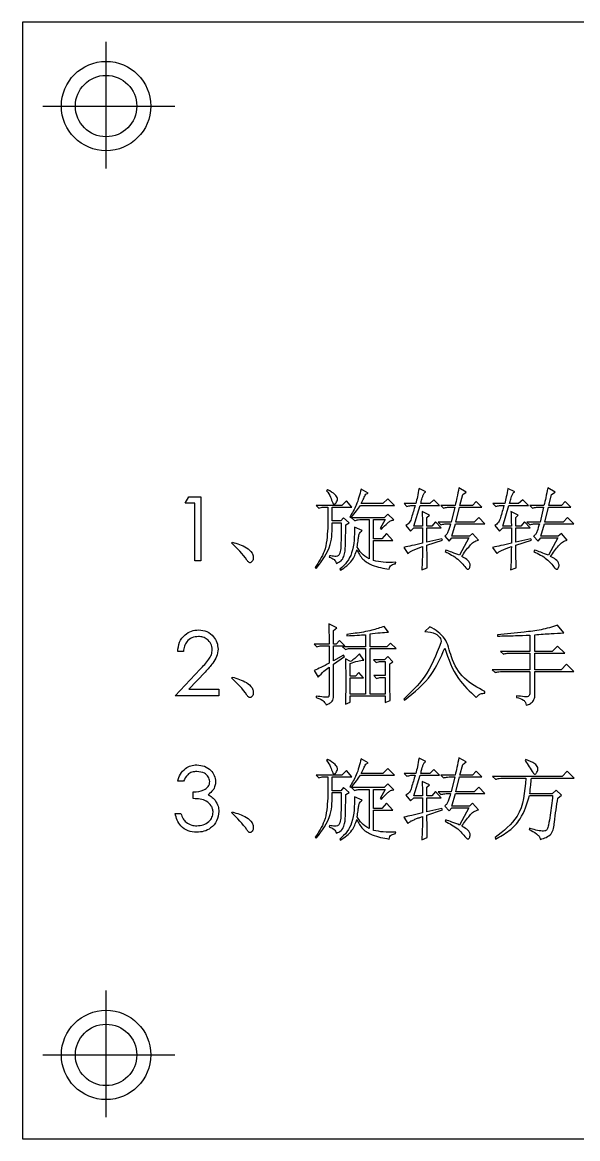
# Model space of a CAD drawing. Extents: x -61205 to 26665, y -81742 to 98141.
# Drawn here: x -38339.37 to -38319.47, y 14397.12 to 14437.12 of the extents above; entities that cross this region are included whole.
import ezdxf

# ---------------------------------------------------------------- set-up
doc = ezdxf.new("R2010")
doc.units = 0
doc.header["$LTSCALE"] = 1000
doc.header["$MEASUREMENT"] = 0
doc.linetypes.add('G', pattern=[2, 1.25, -0.25, 0.25, -0.25])
doc.layers.add('01', color=7, linetype='CONTINUOUS')
doc.layers.add('05', color=4, linetype='G')

msp = doc.modelspace()

# ---------------------------------------------------------------- linework, layer by layer
at = {"layer": '01'}
for p, q in [((-38339.366, 14437.121), (-38339.366, 14397.121)), ((-38259.366, 14437.121), (-38339.366, 14437.121)), ((-38326.97, 14420.249), (-38327.232, 14420.399)), ((-38324.905, 14420.299), (-38325.154, 14420.423)), ((-38323.462, 14420.287), (-38323.724, 14420.436)), ((-38321.721, 14420.299), (-38321.97, 14420.423)), ((-38320.278, 14420.287), (-38320.539, 14420.436)), ((-38333.534, 14419.888), (-38333.399, 14420.124)), ((-38333.399, 14420.124), (-38332.974, 14420.124)), ((-38332.974, 14420.124), (-38332.974, 14417.824)), ((-38328.426, 14420.374), (-38328.463, 14420.336)), ((-38327.057, 14420.212), (-38326.97, 14420.249)), ((-38326.274, 14420.05), (-38326.448, 14419.876)), ((-38326.037, 14419.814), (-38326.274, 14420.05)), ((-38324.619, 14420.013), (-38324.768, 14419.876)), ((-38324.42, 14419.814), (-38324.619, 14420.013)), ((-38323.686, 14419.814), (-38323.587, 14420.2)), ((-38323.587, 14420.2), (-38323.462, 14420.287)), ((-38321.435, 14420.013), (-38321.584, 14419.876)), ((-38321.236, 14419.814), (-38321.435, 14420.013)), ((-38320.502, 14419.814), (-38320.402, 14420.2)), ((-38320.402, 14420.2), (-38320.278, 14420.287)), ((-38333.181, 14419.888), (-38333.534, 14419.888)), ((-38333.181, 14417.824), (-38333.181, 14419.888)), ((-38328.836, 14419.814), (-38328.737, 14419.714)), ((-38327.916, 14419.814), (-38328.836, 14419.814)), ((-38328.737, 14419.714), (-38328.625, 14419.752)), ((-38328.625, 14419.752), (-38328.426, 14419.752)), ((-38328.426, 14419.752), (-38328.426, 14418.993)), ((-38328.264, 14419.254), (-38328.264, 14419.752)), ((-38328.264, 14419.752), (-38327.555, 14419.752)), ((-38327.754, 14419.976), (-38327.916, 14419.814)), ((-38327.555, 14419.752), (-38327.754, 14419.976)), ((-38327.256, 14419.814), (-38326.037, 14419.814)), ((-38326.448, 14419.876), (-38327.232, 14419.876)), ((-38325.689, 14419.876), (-38325.59, 14419.777)), ((-38325.266, 14419.876), (-38325.689, 14419.876)), ((-38325.341, 14419.068), (-38325.117, 14419.814)), ((-38325.341, 14419.814), (-38325.291, 14419.814)), ((-38325.117, 14419.814), (-38324.42, 14419.814)), ((-38324.768, 14419.876), (-38325.092, 14419.876)), ((-38323.86, 14419.814), (-38324.37, 14419.814)), ((-38324.37, 14419.814), (-38324.271, 14419.714)), ((-38324.022, 14419.752), (-38323.873, 14419.752)), ((-38323.873, 14419.752), (-38323.997, 14419.217)), ((-38323.835, 14419.217), (-38323.699, 14419.752)), ((-38323.699, 14419.752), (-38322.903, 14419.752)), ((-38323.238, 14419.814), (-38323.686, 14419.814)), ((-38323.102, 14419.951), (-38323.238, 14419.814)), ((-38322.903, 14419.752), (-38323.102, 14419.951)), ((-38322.081, 14419.876), (-38322.504, 14419.876)), ((-38322.504, 14419.876), (-38322.405, 14419.777)), ((-38322.156, 14419.068), (-38321.932, 14419.814)), ((-38322.156, 14419.814), (-38322.106, 14419.814)), ((-38321.932, 14419.814), (-38321.236, 14419.814)), ((-38321.584, 14419.876), (-38321.907, 14419.876)), ((-38320.676, 14419.814), (-38321.186, 14419.814)), ((-38321.186, 14419.814), (-38321.086, 14419.714)), ((-38320.837, 14419.752), (-38320.688, 14419.752)), ((-38320.688, 14419.752), (-38320.813, 14419.217)), ((-38320.651, 14419.217), (-38320.514, 14419.752)), ((-38320.514, 14419.752), (-38319.718, 14419.752)), ((-38320.054, 14419.814), (-38320.502, 14419.814)), ((-38319.917, 14419.951), (-38320.054, 14419.814)), ((-38319.718, 14419.752), (-38319.917, 14419.951)), ((-38327.953, 14419.254), (-38328.264, 14419.254)), ((-38327.854, 14419.366), (-38327.953, 14419.254)), ((-38327.655, 14419.192), (-38327.854, 14419.366)), ((-38327.63, 14419.403), (-38327.592, 14419.379)), ((-38326.398, 14419.366), (-38327.567, 14419.366)), ((-38327.567, 14419.366), (-38327.468, 14419.267)), ((-38327.219, 14419.304), (-38326.945, 14419.304)), ((-38326.945, 14419.304), (-38326.945, 14417.898)), ((-38326.784, 14418.62), (-38326.784, 14419.304)), ((-38326.784, 14419.304), (-38326.361, 14419.304)), ((-38326.361, 14419.304), (-38326.547, 14418.98)), ((-38326.274, 14419.503), (-38326.398, 14419.366)), ((-38326.05, 14419.291), (-38326.274, 14419.503)), ((-38324.781, 14419.466), (-38325.042, 14419.59)), ((-38324.868, 14419.379), (-38324.781, 14419.466)), ((-38324.868, 14419.068), (-38324.868, 14419.379)), ((-38324.557, 14419.229), (-38324.694, 14419.068)), ((-38324.358, 14419.005), (-38324.557, 14419.229)), ((-38323.997, 14419.217), (-38324.47, 14419.217)), ((-38324.47, 14419.217), (-38324.37, 14419.117)), ((-38323.176, 14419.217), (-38323.835, 14419.217)), ((-38323.014, 14419.379), (-38323.176, 14419.217)), ((-38322.791, 14419.155), (-38323.014, 14419.379)), ((-38321.596, 14419.466), (-38321.858, 14419.59)), ((-38321.683, 14419.379), (-38321.596, 14419.466)), ((-38321.683, 14419.068), (-38321.683, 14419.379)), ((-38321.372, 14419.229), (-38321.509, 14419.068)), ((-38321.173, 14419.005), (-38321.372, 14419.229)), ((-38320.813, 14419.217), (-38321.285, 14419.217)), ((-38321.285, 14419.217), (-38321.186, 14419.117)), ((-38319.992, 14419.217), (-38320.651, 14419.217)), ((-38319.83, 14419.379), (-38319.992, 14419.217)), ((-38319.606, 14419.155), (-38319.83, 14419.379)), ((-38328.264, 14419.192), (-38327.941, 14419.192)), ((-38327.779, 14419.117), (-38327.655, 14419.192)), ((-38327.194, 14418.918), (-38327.468, 14419.03)), ((-38326.547, 14418.98), (-38326.498, 14418.956)), ((-38326.323, 14418.806), (-38326.485, 14418.62)), ((-38326.087, 14418.557), (-38326.323, 14418.806)), ((-38325.627, 14419.092), (-38325.453, 14418.893)), ((-38325.453, 14418.893), (-38325.341, 14419.005)), ((-38325.03, 14419.068), (-38325.341, 14419.068)), ((-38325.341, 14419.005), (-38325.03, 14419.005)), ((-38325.03, 14419.005), (-38325.03, 14418.458)), ((-38324.694, 14419.068), (-38324.868, 14419.068)), ((-38324.868, 14418.495), (-38324.868, 14419.005)), ((-38324.868, 14419.005), (-38324.358, 14419.005)), ((-38324.122, 14419.155), (-38324.022, 14419.155)), ((-38323.972, 14418.707), (-38323.848, 14419.155)), ((-38323.848, 14419.155), (-38322.791, 14419.155)), ((-38323.238, 14418.806), (-38323.35, 14418.707)), ((-38323.027, 14418.57), (-38323.238, 14418.806)), ((-38322.442, 14419.092), (-38322.268, 14418.893)), ((-38322.268, 14418.893), (-38322.156, 14419.005)), ((-38321.845, 14419.068), (-38322.156, 14419.068)), ((-38322.156, 14419.005), (-38321.845, 14419.005)), ((-38321.845, 14419.005), (-38321.845, 14418.458)), ((-38321.509, 14419.068), (-38321.683, 14419.068)), ((-38321.683, 14418.495), (-38321.683, 14419.005)), ((-38321.683, 14419.005), (-38321.173, 14419.005)), ((-38320.937, 14419.155), (-38320.837, 14419.155)), ((-38320.788, 14418.707), (-38320.663, 14419.155)), ((-38320.663, 14419.155), (-38319.606, 14419.155)), ((-38320.054, 14418.806), (-38320.166, 14418.707)), ((-38319.842, 14418.57), (-38320.054, 14418.806)), ((-38331.859, 14418.458), (-38331.847, 14418.495)), ((-38326.485, 14418.62), (-38326.784, 14418.62)), ((-38326.784, 14417.836), (-38326.784, 14418.557)), ((-38326.784, 14418.557), (-38326.087, 14418.557)), ((-38324.333, 14418.62), (-38324.868, 14418.495)), ((-38324.868, 14418.383), (-38324.308, 14418.57)), ((-38324.308, 14418.57), (-38324.333, 14418.62)), ((-38324.234, 14418.707), (-38324.072, 14418.533)), ((-38324.072, 14418.533), (-38323.972, 14418.645)), ((-38323.35, 14418.707), (-38323.972, 14418.707)), ((-38323.972, 14418.645), (-38323.363, 14418.645)), ((-38323.363, 14418.645), (-38323.699, 14418.023)), ((-38321.148, 14418.62), (-38321.683, 14418.495)), ((-38321.683, 14418.383), (-38321.124, 14418.57)), ((-38321.124, 14418.57), (-38321.148, 14418.62)), ((-38321.049, 14418.707), (-38320.887, 14418.533)), ((-38320.887, 14418.533), (-38320.788, 14418.645)), ((-38320.166, 14418.707), (-38320.788, 14418.707)), ((-38320.788, 14418.645), (-38320.178, 14418.645)), ((-38320.178, 14418.645), (-38320.514, 14418.023)), ((-38328.364, 14418.01), (-38328.376, 14417.96)), ((-38325.701, 14418.309), (-38325.552, 14418.085)), ((-38324.196, 14418.209), (-38324.221, 14418.159)), ((-38322.517, 14418.309), (-38322.368, 14418.085)), ((-38321.012, 14418.209), (-38321.037, 14418.159)), ((-38332.974, 14417.824), (-38333.181, 14417.824)), ((-38326, 14417.724), (-38325.988, 14417.774)), ((-38328.874, 14417.587), (-38328.836, 14417.55)), ((-38327.99, 14417.525), (-38327.966, 14417.488)), ((-38325.055, 14417.5), (-38324.856, 14417.575)), ((-38321.87, 14417.5), (-38321.671, 14417.575)), ((-38328.102, 14415.428), (-38328.389, 14415.565)), ((-38328.214, 14415.329), (-38328.102, 14415.428)), ((-38328.214, 14414.844), (-38328.214, 14415.329)), ((-38326.908, 14414.744), (-38326.908, 14415.205)), ((-38326.249, 14415.267), (-38326.398, 14415.478)), ((-38324.768, 14415.466), (-38324.943, 14415.292)), ((-38319.967, 14415.242), (-38320.191, 14415.516)), ((-38328.911, 14414.844), (-38328.811, 14414.744)), ((-38328.376, 14414.844), (-38328.911, 14414.844)), ((-38328.127, 14414.844), (-38328.214, 14414.844)), ((-38328.003, 14414.968), (-38328.127, 14414.844)), ((-38327.816, 14414.782), (-38328.003, 14414.968)), ((-38327.742, 14415.192), (-38327.742, 14415.142)), ((-38327.07, 14415.18), (-38327.07, 14414.744)), ((-38326.174, 14414.881), (-38326.311, 14414.744)), ((-38325.975, 14414.682), (-38326.174, 14414.881)), ((-38322.343, 14415.18), (-38322.343, 14415.13)), ((-38321.186, 14415.167), (-38321.186, 14414.583)), ((-38320.999, 14414.583), (-38320.999, 14415.18)), ((-38333.593, 14414.583), (-38333.8, 14414.583)), ((-38328.811, 14414.744), (-38328.699, 14414.782)), ((-38328.699, 14414.782), (-38328.376, 14414.782)), ((-38328.376, 14414.782), (-38328.376, 14414.16)), ((-38328.214, 14414.782), (-38327.816, 14414.782)), ((-38328.214, 14414.247), (-38328.214, 14414.782)), ((-38327.854, 14414.446), (-38328.214, 14414.247)), ((-38327.07, 14414.744), (-38327.891, 14414.744)), ((-38327.891, 14414.744), (-38327.791, 14414.645)), ((-38327.829, 14414.396), (-38327.854, 14414.446)), ((-38327.791, 14414.645), (-38327.679, 14414.682)), ((-38327.679, 14414.682), (-38327.07, 14414.682)), ((-38327.132, 14414.272), (-38327.281, 14414.495)), ((-38327.07, 14414.682), (-38327.07, 14413.052)), ((-38326.311, 14414.744), (-38326.908, 14414.744)), ((-38326.908, 14413.052), (-38326.908, 14414.682)), ((-38326.908, 14414.682), (-38325.975, 14414.682)), ((-38321.186, 14414.583), (-38322.231, 14414.583)), ((-38322.231, 14414.583), (-38322.131, 14414.483)), ((-38321.882, 14414.52), (-38321.186, 14414.52)), ((-38321.186, 14414.52), (-38321.186, 14413.923)), ((-38320.377, 14414.583), (-38320.999, 14414.583)), ((-38320.999, 14413.923), (-38320.999, 14414.52)), ((-38320.999, 14414.52), (-38319.929, 14414.52)), ((-38320.191, 14414.769), (-38320.377, 14414.583)), ((-38319.929, 14414.52), (-38320.191, 14414.769)), ((-38328.376, 14414.01), (-38328.376, 14413.028)), ((-38328.214, 14414.122), (-38327.829, 14414.396)), ((-38328.214, 14412.978), (-38328.214, 14414.122)), ((-38327.605, 14414.222), (-38327.791, 14414.309)), ((-38327.617, 14413.699), (-38327.617, 14414.147)), ((-38326.386, 14414.284), (-38326.784, 14414.284)), ((-38326.784, 14414.284), (-38326.684, 14414.184)), ((-38326.684, 14414.184), (-38326.572, 14414.222)), ((-38326.572, 14414.222), (-38326.361, 14414.222)), ((-38326.274, 14414.396), (-38326.386, 14414.284)), ((-38326.361, 14414.222), (-38326.361, 14413.712)), ((-38326.087, 14414.209), (-38326.274, 14414.396)), ((-38326.199, 14414.135), (-38326.087, 14414.209)), ((-38319.867, 14414.122), (-38320.066, 14413.923)), ((-38319.606, 14413.861), (-38319.867, 14414.122)), ((-38333.888, 14412.99), (-38332.996, 14413.942)), ((-38332.82, 14413.84), (-38333.396, 14413.226)), ((-38331.859, 14413.625), (-38331.847, 14413.662)), ((-38328.911, 14413.898), (-38328.762, 14413.662)), ((-38327.431, 14413.699), (-38327.617, 14413.699)), ((-38327.617, 14413.052), (-38327.617, 14413.637)), ((-38327.617, 14413.637), (-38327.145, 14413.637)), ((-38327.306, 14413.824), (-38327.431, 14413.699)), ((-38327.145, 14413.637), (-38327.306, 14413.824)), ((-38326.361, 14413.712), (-38326.771, 14413.712)), ((-38326.771, 14413.712), (-38326.672, 14413.612)), ((-38326.672, 14413.612), (-38326.56, 14413.65)), ((-38326.56, 14413.65), (-38326.361, 14413.65)), ((-38326.361, 14413.65), (-38326.361, 14413.052)), ((-38321.186, 14413.923), (-38322.529, 14413.923)), ((-38322.529, 14413.923), (-38322.43, 14413.824)), ((-38322.181, 14413.861), (-38321.186, 14413.861)), ((-38321.186, 14413.861), (-38321.186, 14413.09)), ((-38320.066, 14413.923), (-38320.999, 14413.923)), ((-38320.999, 14413.065), (-38320.999, 14413.861)), ((-38320.999, 14413.861), (-38319.606, 14413.861)), ((-38333.396, 14413.226), (-38332.325, 14413.226)), ((-38332.325, 14413.226), (-38332.325, 14412.99)), ((-38332.325, 14412.99), (-38333.888, 14412.99)), ((-38328.836, 14412.978), (-38328.836, 14412.928)), ((-38327.07, 14413.052), (-38327.617, 14413.052)), ((-38327.617, 14412.99), (-38326.361, 14412.99)), ((-38327.617, 14412.766), (-38327.617, 14412.99)), ((-38326.361, 14413.052), (-38326.908, 14413.052)), ((-38326.361, 14412.99), (-38326.361, 14412.754)), ((-38326.361, 14412.754), (-38326.187, 14412.816)), ((-38325.701, 14412.866), (-38325.677, 14412.828)), ((-38322.791, 14413.09), (-38322.791, 14413.139)), ((-38321.659, 14412.99), (-38321.659, 14412.928)), ((-38327.791, 14412.692), (-38327.617, 14412.766)), ((-38328.426, 14410.707), (-38328.463, 14410.67)), ((-38326.97, 14410.583), (-38327.232, 14410.732)), ((-38327.057, 14410.545), (-38326.97, 14410.583)), ((-38324.905, 14410.632), (-38325.154, 14410.757)), ((-38323.462, 14410.62), (-38323.724, 14410.769)), ((-38323.686, 14410.147), (-38323.587, 14410.533)), ((-38323.587, 14410.533), (-38323.462, 14410.62)), ((-38321.323, 14410.707), (-38321.348, 14410.67)), ((-38327.916, 14410.147), (-38328.836, 14410.147)), ((-38328.836, 14410.147), (-38328.737, 14410.048)), ((-38328.737, 14410.048), (-38328.625, 14410.085)), ((-38328.625, 14410.085), (-38328.426, 14410.085)), ((-38328.426, 14410.085), (-38328.426, 14409.326)), ((-38328.264, 14409.587), (-38328.264, 14410.085)), ((-38328.264, 14410.085), (-38327.555, 14410.085)), ((-38327.754, 14410.309), (-38327.916, 14410.147)), ((-38327.555, 14410.085), (-38327.754, 14410.309)), ((-38327.256, 14410.147), (-38326.037, 14410.147)), ((-38326.448, 14410.209), (-38327.232, 14410.209)), ((-38326.274, 14410.384), (-38326.448, 14410.209)), ((-38326.037, 14410.147), (-38326.274, 14410.384)), ((-38325.689, 14410.209), (-38325.59, 14410.11)), ((-38325.266, 14410.209), (-38325.689, 14410.209)), ((-38325.341, 14409.401), (-38325.117, 14410.147)), ((-38325.341, 14410.147), (-38325.291, 14410.147)), ((-38325.117, 14410.147), (-38324.42, 14410.147)), ((-38324.768, 14410.209), (-38325.092, 14410.209)), ((-38324.619, 14410.346), (-38324.768, 14410.209)), ((-38324.42, 14410.147), (-38324.619, 14410.346)), ((-38323.86, 14410.147), (-38324.37, 14410.147)), ((-38324.37, 14410.147), (-38324.271, 14410.048)), ((-38324.022, 14410.085), (-38323.873, 14410.085)), ((-38323.873, 14410.085), (-38323.997, 14409.55)), ((-38323.835, 14409.55), (-38323.699, 14410.085)), ((-38323.699, 14410.085), (-38322.903, 14410.085)), ((-38323.238, 14410.147), (-38323.686, 14410.147)), ((-38323.102, 14410.284), (-38323.238, 14410.147)), ((-38322.903, 14410.085), (-38323.102, 14410.284)), ((-38320.029, 14410.097), (-38322.517, 14410.097)), ((-38322.517, 14410.097), (-38322.417, 14409.998)), ((-38322.169, 14410.035), (-38321.323, 14410.035)), ((-38321.124, 14410.035), (-38319.593, 14410.035)), ((-38319.842, 14410.284), (-38320.029, 14410.097)), ((-38319.593, 14410.035), (-38319.842, 14410.284)), ((-38333.593, 14409.926), (-38333.8, 14409.926)), ((-38327.854, 14409.699), (-38327.953, 14409.587)), ((-38327.655, 14409.525), (-38327.854, 14409.699)), ((-38327.63, 14409.737), (-38327.592, 14409.712)), ((-38326.398, 14409.699), (-38327.567, 14409.699)), ((-38327.567, 14409.699), (-38327.468, 14409.6)), ((-38327.219, 14409.637), (-38326.945, 14409.637)), ((-38326.945, 14409.637), (-38326.945, 14408.232)), ((-38326.784, 14408.953), (-38326.784, 14409.637)), ((-38326.784, 14409.637), (-38326.361, 14409.637)), ((-38326.361, 14409.637), (-38326.547, 14409.314)), ((-38326.274, 14409.836), (-38326.398, 14409.699)), ((-38326.05, 14409.625), (-38326.274, 14409.836)), ((-38324.781, 14409.799), (-38325.042, 14409.923)), ((-38324.868, 14409.712), (-38324.781, 14409.799)), ((-38324.868, 14409.401), (-38324.868, 14409.712)), ((-38323.014, 14409.712), (-38323.176, 14409.55)), ((-38322.791, 14409.488), (-38323.014, 14409.712)), ((-38320.24, 14409.612), (-38320.377, 14409.475)), ((-38320.054, 14409.426), (-38320.24, 14409.612)), ((-38333.24, 14409.307), (-38333.24, 14409.543)), ((-38327.953, 14409.587), (-38328.264, 14409.587)), ((-38328.264, 14409.525), (-38327.941, 14409.525)), ((-38327.779, 14409.451), (-38327.655, 14409.525)), ((-38327.194, 14409.252), (-38327.468, 14409.364)), ((-38326.547, 14409.314), (-38326.498, 14409.289)), ((-38325.627, 14409.426), (-38325.453, 14409.227)), ((-38325.453, 14409.227), (-38325.341, 14409.339)), ((-38325.03, 14409.401), (-38325.341, 14409.401)), ((-38325.341, 14409.339), (-38325.03, 14409.339)), ((-38325.03, 14409.339), (-38325.03, 14408.791)), ((-38324.694, 14409.401), (-38324.868, 14409.401)), ((-38324.868, 14409.339), (-38324.358, 14409.339)), ((-38324.868, 14408.829), (-38324.868, 14409.339)), ((-38324.557, 14409.563), (-38324.694, 14409.401)), ((-38324.358, 14409.339), (-38324.557, 14409.563)), ((-38323.997, 14409.55), (-38324.47, 14409.55)), ((-38324.47, 14409.55), (-38324.37, 14409.451)), ((-38324.122, 14409.488), (-38324.022, 14409.488)), ((-38323.972, 14409.04), (-38323.848, 14409.488)), ((-38323.848, 14409.488), (-38322.791, 14409.488)), ((-38323.176, 14409.55), (-38323.835, 14409.55)), ((-38321.198, 14409.413), (-38320.365, 14409.413)), ((-38320.377, 14409.475), (-38321.186, 14409.475)), ((-38320.178, 14409.326), (-38320.054, 14409.426)), ((-38331.859, 14408.791), (-38331.847, 14408.829)), ((-38326.485, 14408.953), (-38326.784, 14408.953)), ((-38326.784, 14408.169), (-38326.784, 14408.891)), ((-38326.784, 14408.891), (-38326.087, 14408.891)), ((-38326.323, 14409.14), (-38326.485, 14408.953)), ((-38326.087, 14408.891), (-38326.323, 14409.14)), ((-38324.333, 14408.953), (-38324.868, 14408.829)), ((-38324.868, 14408.717), (-38324.308, 14408.903)), ((-38324.308, 14408.903), (-38324.333, 14408.953)), ((-38324.234, 14409.04), (-38324.072, 14408.866)), ((-38324.072, 14408.866), (-38323.972, 14408.978)), ((-38323.35, 14409.04), (-38323.972, 14409.04)), ((-38323.972, 14408.978), (-38323.363, 14408.978)), ((-38323.363, 14408.978), (-38323.699, 14408.356)), ((-38323.238, 14409.14), (-38323.35, 14409.04)), ((-38323.027, 14408.903), (-38323.238, 14409.14)), ((-38333.888, 14408.776), (-38333.682, 14408.776)), ((-38325.701, 14408.642), (-38325.552, 14408.418)), ((-38324.196, 14408.543), (-38324.221, 14408.493)), ((-38328.364, 14408.343), (-38328.376, 14408.294)), ((-38326, 14408.057), (-38325.988, 14408.107)), ((-38321.198, 14408.244), (-38321.211, 14408.194)), ((-38328.874, 14407.92), (-38328.836, 14407.883)), ((-38327.99, 14407.858), (-38327.966, 14407.821)), ((-38325.055, 14407.833), (-38324.856, 14407.908)), ((-38322.43, 14407.908), (-38322.417, 14407.858)), ((-38339.366, 14397.121), (-38259.366, 14397.121))]:
    msp.add_line(p, q, dxfattribs=at)
for centre, radius in [((-38336.366, 14434.121), 1.6), ((-38336.366, 14434.121), 1.1), ((-38336.366, 14400.121), 1.6), ((-38336.366, 14400.121), 1.1)]:
    msp.add_circle(centre, radius, dxfattribs=at)
for points, knots in [([(-38327.232, 14420.399), (-38327.279, 14420.202), (-38327.363, 14419.85), (-38327.548, 14419.54), (-38327.63, 14419.403)], [0, 0, 0, 0, 0.5599541, 1, 1, 1, 1]), ([(-38325.154, 14420.423), (-38325.173, 14420.321), (-38325.206, 14420.138), (-38325.248, 14419.956), (-38325.266, 14419.876)], [0, 0, 0, 0, 0.5599979, 1, 1, 1, 1]), ([(-38323.724, 14420.436), (-38323.747, 14420.319), (-38323.789, 14420.111), (-38323.839, 14419.905), (-38323.86, 14419.814)], [0, 0, 0, 0, 0.559987, 1, 1, 1, 1]), ([(-38321.97, 14420.423), (-38321.988, 14420.321), (-38322.022, 14420.138), (-38322.063, 14419.956), (-38322.081, 14419.876)], [0, 0, 0, 0, 0.559997, 1, 1, 1, 1]), ([(-38320.539, 14420.436), (-38320.563, 14420.319), (-38320.605, 14420.111), (-38320.654, 14419.905), (-38320.676, 14419.814)], [0, 0, 0, 0, 0.559989, 1, 1, 1, 1]), ([(-38328.463, 14420.336), (-38328.409, 14420.262), (-38328.312, 14420.13), (-38328.274, 14419.955), (-38328.23, 14419.874), (-38328.209, 14419.856), (-38328.187, 14419.853), (-38328.166, 14419.863), (-38328.146, 14419.881), (-38328.117, 14419.917), (-38328.084, 14419.975), (-38328.069, 14420.057), (-38328.101, 14420.135), (-38328.211, 14420.255), (-38328.33, 14420.321), (-38328.426, 14420.374)], [0, 0, 0, 0, 0.210266, 0.375515, 0.406805, 0.422518, 0.438115, 0.455623, 0.473207, 0.500759, 0.563259, 0.625464, 0.68759, 0.750155, 1, 1, 1, 1]), ([(-38327.232, 14419.876), (-38327.2, 14419.939), (-38327.143, 14420.052), (-38327.084, 14420.163), (-38327.057, 14420.212)], [0, 0, 0, 0, 0.560004, 1, 1, 1, 1]), ([(-38325.092, 14419.876), (-38325.079, 14419.929), (-38325.059, 14420.015), (-38325.023, 14420.133), (-38324.993, 14420.215), (-38324.952, 14420.273), (-38324.921, 14420.291), (-38324.905, 14420.299)], [0, 0, 0, 0, 0.340268, 0.560438, 0.780244, 0.890413, 1, 1, 1, 1]), ([(-38321.907, 14419.876), (-38321.895, 14419.929), (-38321.874, 14420.015), (-38321.839, 14420.133), (-38321.808, 14420.215), (-38321.767, 14420.273), (-38321.736, 14420.291), (-38321.721, 14420.299)], [0, 0, 0, 0, 0.3402667, 0.5604362, 0.7802383, 0.8904073, 1, 1, 1, 1]), ([(-38327.592, 14419.379), (-38327.523, 14419.455), (-38327.399, 14419.591), (-38327.3, 14419.746), (-38327.256, 14419.814)], [0, 0, 0, 0, 0.559888, 1, 1, 1, 1]), ([(-38325.291, 14419.814), (-38325.334, 14419.669), (-38325.393, 14419.466), (-38325.476, 14419.196), (-38325.577, 14419.127), (-38325.627, 14419.092)], [0, 0, 0, 0, 0.563454, 0.784514, 1, 1, 1, 1]), ([(-38325.59, 14419.777), (-38325.544, 14419.789), (-38325.462, 14419.811), (-38325.378, 14419.813), (-38325.341, 14419.814)], [0, 0, 0, 0, 0.559821, 1, 1, 1, 1]), ([(-38324.271, 14419.714), (-38324.225, 14419.727), (-38324.144, 14419.749), (-38324.059, 14419.751), (-38324.022, 14419.752)], [0, 0, 0, 0, 0.559823, 1, 1, 1, 1]), ([(-38322.106, 14419.814), (-38322.149, 14419.669), (-38322.209, 14419.466), (-38322.292, 14419.196), (-38322.392, 14419.127), (-38322.442, 14419.092)], [0, 0, 0, 0, 0.563454, 0.784514, 1, 1, 1, 1]), ([(-38322.405, 14419.777), (-38322.359, 14419.789), (-38322.278, 14419.811), (-38322.193, 14419.813), (-38322.156, 14419.814)], [0, 0, 0, 0, 0.559827, 1, 1, 1, 1]), ([(-38321.086, 14419.714), (-38321.041, 14419.727), (-38320.959, 14419.749), (-38320.875, 14419.751), (-38320.837, 14419.752)], [0, 0, 0, 0, 0.559829, 1, 1, 1, 1]), ([(-38327.468, 14419.267), (-38327.422, 14419.279), (-38327.341, 14419.301), (-38327.256, 14419.303), (-38327.219, 14419.304)], [0, 0, 0, 0, 0.559835, 1, 1, 1, 1]), ([(-38326.498, 14418.956), (-38326.427, 14419.035), (-38326.328, 14419.146), (-38326.175, 14419.268), (-38326.091, 14419.283), (-38326.05, 14419.291)], [0, 0, 0, 0, 0.560921, 0.781125, 1, 1, 1, 1]), ([(-38325.042, 14419.59), (-38325.038, 14419.493), (-38325.032, 14419.318), (-38325.03, 14419.144), (-38325.03, 14419.068)], [0, 0, 0, 0, 0.559993, 1, 1, 1, 1]), ([(-38321.858, 14419.59), (-38321.854, 14419.493), (-38321.847, 14419.318), (-38321.846, 14419.144), (-38321.845, 14419.068)], [0, 0, 0, 0, 0.559993, 1, 1, 1, 1]), ([(-38328.426, 14418.993), (-38328.442, 14418.707), (-38328.469, 14418.197), (-38328.75, 14417.773), (-38328.874, 14417.587)], [0, 0, 0, 0, 0.560257, 1, 1, 1, 1]), ([(-38328.836, 14417.55), (-38328.632, 14417.824), (-38328.265, 14418.315), (-38328.264, 14418.923), (-38328.264, 14419.192)], [0, 0, 0, 0, 0.55767, 1, 1, 1, 1]), ([(-38327.941, 14419.192), (-38327.941, 14418.978), (-38327.943, 14418.669), (-38327.955, 14418.292), (-38327.976, 14418.103), (-38328.036, 14418.014), (-38328.094, 14417.983), (-38328.208, 14417.984), (-38328.301, 14418), (-38328.364, 14418.01)], [0, 0, 0, 0, 0.420669, 0.605753, 0.750235, 0.781465, 0.812535, 0.87505, 1, 1, 1, 1]), ([(-38328.115, 14417.736), (-38328.054, 14417.76), (-38327.934, 14417.807), (-38327.806, 14418.041), (-38327.782, 14418.486), (-38327.78, 14418.865), (-38327.779, 14419.117)], [0, 0, 0, 0, 0.124695, 0.248758, 0.498494, 1, 1, 1, 1]), ([(-38327.468, 14419.03), (-38327.469, 14418.716), (-38327.47, 14418.279), (-38327.717, 14417.769), (-38327.899, 14417.606), (-38327.99, 14417.525)], [0, 0, 0, 0, 0.560261, 0.779897, 1, 1, 1, 1]), ([(-38327.368, 14418.321), (-38327.358, 14418.393), (-38327.341, 14418.511), (-38327.319, 14418.674), (-38327.297, 14418.818), (-38327.229, 14418.885), (-38327.194, 14418.918)], [0, 0, 0, 0, 0.340863, 0.561446, 0.78109, 1, 1, 1, 1]), ([(-38324.37, 14419.117), (-38324.325, 14419.13), (-38324.243, 14419.152), (-38324.159, 14419.154), (-38324.122, 14419.155)], [0, 0, 0, 0, 0.559827, 1, 1, 1, 1]), ([(-38324.022, 14419.155), (-38324.05, 14419.065), (-38324.088, 14418.94), (-38324.15, 14418.78), (-38324.206, 14418.731), (-38324.234, 14418.707)], [0, 0, 0, 0, 0.562329, 0.783304, 1, 1, 1, 1]), ([(-38321.186, 14419.117), (-38321.14, 14419.13), (-38321.059, 14419.152), (-38320.974, 14419.154), (-38320.937, 14419.155)], [0, 0, 0, 0, 0.559835, 1, 1, 1, 1]), ([(-38320.837, 14419.155), (-38320.865, 14419.065), (-38320.903, 14418.94), (-38320.965, 14418.78), (-38321.021, 14418.731), (-38321.049, 14418.707)], [0, 0, 0, 0, 0.562326, 0.7833, 1, 1, 1, 1]), ([(-38331.847, 14418.495), (-38331.67, 14418.444), (-38331.406, 14418.368), (-38331.141, 14418.155), (-38331.086, 14417.976), (-38331.094, 14417.854), (-38331.147, 14417.791), (-38331.183, 14417.761), (-38331.22, 14417.754), (-38331.255, 14417.773), (-38331.288, 14417.805), (-38331.451, 14418.064), (-38331.663, 14418.268), (-38331.859, 14418.458)], [0, 0, 0, 0, 0.251428, 0.376681, 0.439729, 0.501951, 0.533468, 0.5493, 0.564972, 0.582599, 0.600317, 0.628129, 1, 1, 1, 1]), ([(-38325.03, 14418.458), (-38325.155, 14418.428), (-38325.378, 14418.374), (-38325.603, 14418.329), (-38325.701, 14418.309)], [0, 0, 0, 0, 0.559993, 1, 1, 1, 1]), ([(-38323.624, 14417.985), (-38323.532, 14418.115), (-38323.404, 14418.295), (-38323.208, 14418.511), (-38323.087, 14418.55), (-38323.027, 14418.57)], [0, 0, 0, 0, 0.561298, 0.781302, 1, 1, 1, 1]), ([(-38321.845, 14418.458), (-38321.97, 14418.428), (-38322.193, 14418.374), (-38322.418, 14418.329), (-38322.517, 14418.309)], [0, 0, 0, 0, 0.55999, 1, 1, 1, 1]), ([(-38320.439, 14417.985), (-38320.347, 14418.115), (-38320.22, 14418.295), (-38320.023, 14418.511), (-38319.902, 14418.55), (-38319.842, 14418.57)], [0, 0, 0, 0, 0.561295, 0.781302, 1, 1, 1, 1]), ([(-38327.966, 14417.488), (-38327.812, 14417.591), (-38327.539, 14417.776), (-38327.429, 14418.085), (-38327.381, 14418.222)], [0, 0, 0, 0, 0.559287, 1, 1, 1, 1]), ([(-38327.381, 14418.222), (-38327.318, 14418.103), (-38327.193, 14417.865), (-38326.766, 14417.618), (-38326.43, 14417.56), (-38326.224, 14417.525)], [0, 0, 0, 0, 0.279065, 0.55916, 1, 1, 1, 1]), ([(-38326.945, 14417.898), (-38327.043, 14417.959), (-38327.218, 14418.067), (-38327.323, 14418.244), (-38327.368, 14418.321)], [0, 0, 0, 0, 0.560308, 1, 1, 1, 1]), ([(-38325.552, 14418.085), (-38325.528, 14418.107), (-38325.478, 14418.151), (-38325.379, 14418.196), (-38325.27, 14418.243), (-38325.15, 14418.29), (-38325.07, 14418.319), (-38325.03, 14418.334)], [0, 0, 0, 0, 0.168514, 0.338765, 0.559176, 0.779581, 1, 1, 1, 1]), ([(-38325.03, 14418.334), (-38325.031, 14418.178), (-38325.034, 14417.9), (-38325.048, 14417.622), (-38325.055, 14417.5)], [0, 0, 0, 0, 0.5599933, 1, 1, 1, 1]), ([(-38324.856, 14417.575), (-38324.86, 14417.726), (-38324.868, 14417.995), (-38324.868, 14418.265), (-38324.868, 14418.383)], [0, 0, 0, 0, 0.559987, 1, 1, 1, 1]), ([(-38324.221, 14418.159), (-38324.061, 14418.079), (-38323.775, 14417.936), (-38323.561, 14417.678), (-38323.457, 14417.55), (-38323.431, 14417.531), (-38323.409, 14417.524), (-38323.393, 14417.525), (-38323.38, 14417.532), (-38323.357, 14417.551), (-38323.335, 14417.591), (-38323.318, 14417.648), (-38323.323, 14417.759), (-38323.441, 14417.888), (-38323.563, 14417.953), (-38323.624, 14417.985)], [0, 0, 0, 0, 0.316133, 0.563929, 0.587479, 0.610919, 0.619801, 0.628599, 0.637474, 0.646304, 0.681575, 0.71685, 0.752199, 0.87447, 1, 1, 1, 1]), ([(-38323.699, 14418.023), (-38323.79, 14418.06), (-38323.954, 14418.128), (-38324.122, 14418.184), (-38324.196, 14418.209)], [0, 0, 0, 0, 0.560017, 1, 1, 1, 1]), ([(-38322.368, 14418.085), (-38322.343, 14418.107), (-38322.294, 14418.151), (-38322.194, 14418.196), (-38322.086, 14418.243), (-38321.966, 14418.29), (-38321.885, 14418.319), (-38321.845, 14418.334)], [0, 0, 0, 0, 0.168519, 0.33877, 0.559182, 0.779587, 1, 1, 1, 1]), ([(-38321.845, 14418.334), (-38321.847, 14418.178), (-38321.849, 14417.9), (-38321.864, 14417.622), (-38321.87, 14417.5)], [0, 0, 0, 0, 0.559993, 1, 1, 1, 1]), ([(-38321.671, 14417.575), (-38321.675, 14417.726), (-38321.683, 14417.995), (-38321.683, 14418.265), (-38321.683, 14418.383)], [0, 0, 0, 0, 0.559988, 1, 1, 1, 1]), ([(-38321.037, 14418.159), (-38320.876, 14418.079), (-38320.59, 14417.936), (-38320.377, 14417.678), (-38320.272, 14417.55), (-38320.246, 14417.531), (-38320.224, 14417.524), (-38320.209, 14417.525), (-38320.195, 14417.532), (-38320.172, 14417.551), (-38320.15, 14417.591), (-38320.134, 14417.648), (-38320.138, 14417.759), (-38320.257, 14417.888), (-38320.378, 14417.953), (-38320.439, 14417.985)], [0, 0, 0, 0, 0.3161333, 0.5639306, 0.5874784, 0.6109204, 0.6198022, 0.6286003, 0.6374754, 0.6463059, 0.6815767, 0.7168517, 0.7522007, 0.874472, 1, 1, 1, 1]), ([(-38320.514, 14418.023), (-38320.606, 14418.06), (-38320.77, 14418.128), (-38320.938, 14418.184), (-38321.012, 14418.209)], [0, 0, 0, 0, 0.5600198, 1, 1, 1, 1]), ([(-38328.376, 14417.96), (-38328.311, 14417.937), (-38328.221, 14417.906), (-38328.14, 14417.813), (-38328.123, 14417.762), (-38328.115, 14417.736)], [0, 0, 0, 0, 0.558735, 0.779368, 1, 1, 1, 1]), ([(-38325.988, 14417.774), (-38326.138, 14417.768), (-38326.406, 14417.758), (-38326.668, 14417.812), (-38326.784, 14417.836)], [0, 0, 0, 0, 0.5603, 1, 1, 1, 1]), ([(-38326.224, 14417.525), (-38326.219, 14417.556), (-38326.21, 14417.617), (-38326.121, 14417.691), (-38326.046, 14417.712), (-38326, 14417.724)], [0, 0, 0, 0, 0.278839, 0.558802, 1, 1, 1, 1]), ([(-38333.8, 14414.583), (-38333.786, 14414.694), (-38333.76, 14414.918), (-38333.563, 14415.173), (-38333.314, 14415.327), (-38333.138, 14415.342), (-38333.05, 14415.349)], [0, 0, 0, 0, 0.280032, 0.559513, 0.779666, 1, 1, 1, 1]), ([(-38333.05, 14415.349), (-38332.947, 14415.34), (-38332.742, 14415.32), (-38332.515, 14415.133), (-38332.377, 14414.906), (-38332.362, 14414.746), (-38332.355, 14414.665)], [0, 0, 0, 0, 0.279889, 0.559223, 0.779577, 1, 1, 1, 1]), ([(-38328.389, 14415.565), (-38328.384, 14415.431), (-38328.377, 14415.19), (-38328.376, 14414.95), (-38328.376, 14414.844)], [0, 0, 0, 0, 0.559986, 1, 1, 1, 1]), ([(-38326.398, 14415.478), (-38326.546, 14415.427), (-38326.789, 14415.342), (-38327.141, 14415.272), (-38327.441, 14415.228), (-38327.641, 14415.204), (-38327.742, 14415.192)], [0, 0, 0, 0, 0.339907, 0.559903, 0.779943, 1, 1, 1, 1]), ([(-38326.908, 14415.205), (-38326.786, 14415.223), (-38326.567, 14415.256), (-38326.346, 14415.263), (-38326.249, 14415.267)], [0, 0, 0, 0, 0.560042, 1, 1, 1, 1]), ([(-38324.943, 14415.292), (-38324.81, 14415.278), (-38324.61, 14415.258), (-38324.42, 14415.115), (-38324.357, 14414.993), (-38324.366, 14414.927), (-38324.37, 14414.893)], [0, 0, 0, 0, 0.499952, 0.749867, 0.874973, 1, 1, 1, 1]), ([(-38322.791, 14413.139), (-38323.054, 14413.281), (-38323.583, 14413.565), (-38324.016, 14414.302), (-38324.15, 14415.092), (-38324.564, 14415.342), (-38324.768, 14415.466)], [0, 0, 0, 0, 0.279108, 0.561505, 0.783901, 1, 1, 1, 1]), ([(-38320.191, 14415.516), (-38320.386, 14415.456), (-38320.776, 14415.337), (-38321.502, 14415.262), (-38322.024, 14415.211), (-38322.343, 14415.18)], [0, 0, 0, 0, 0.279249, 0.559532, 1, 1, 1, 1]), ([(-38320.999, 14415.18), (-38320.807, 14415.193), (-38320.463, 14415.217), (-38320.118, 14415.234), (-38319.967, 14415.242)], [0, 0, 0, 0, 0.560004, 1, 1, 1, 1]), ([(-38333.06, 14415.113), (-38333.139, 14415.105), (-38333.296, 14415.089), (-38333.473, 14414.946), (-38333.569, 14414.766), (-38333.585, 14414.644), (-38333.593, 14414.583)], [0, 0, 0, 0, 0.279702, 0.558847, 0.779189, 1, 1, 1, 1]), ([(-38332.561, 14414.647), (-38332.571, 14414.718), (-38332.59, 14414.861), (-38332.731, 14415.011), (-38332.893, 14415.1), (-38333.004, 14415.109), (-38333.06, 14415.113)], [0, 0, 0, 0, 0.279138, 0.558981, 0.779355, 1, 1, 1, 1]), ([(-38327.742, 14415.142), (-38327.616, 14415.148), (-38327.392, 14415.158), (-38327.168, 14415.173), (-38327.07, 14415.18)], [0, 0, 0, 0, 0.559998, 1, 1, 1, 1]), ([(-38324.37, 14414.893), (-38324.539, 14414.461), (-38324.839, 14413.688), (-38325.438, 14413.117), (-38325.701, 14412.866)], [0, 0, 0, 0, 0.559147, 1, 1, 1, 1]), ([(-38322.343, 14415.13), (-38322.127, 14415.134), (-38321.741, 14415.142), (-38321.355, 14415.16), (-38321.186, 14415.167)], [0, 0, 0, 0, 0.560002, 1, 1, 1, 1]), ([(-38332.996, 14413.942), (-38332.886, 14414.056), (-38332.732, 14414.214), (-38332.58, 14414.459), (-38332.568, 14414.584), (-38332.561, 14414.647)], [0, 0, 0, 0, 0.5607152, 0.7805339, 1, 1, 1, 1]), ([(-38332.355, 14414.665), (-38332.364, 14414.574), (-38332.383, 14414.392), (-38332.567, 14414.116), (-38332.724, 14413.945), (-38332.82, 14413.84)], [0, 0, 0, 0, 0.27928, 0.559154, 1, 1, 1, 1]), ([(-38327.281, 14414.495), (-38327.336, 14414.438), (-38327.434, 14414.334), (-38327.552, 14414.256), (-38327.605, 14414.222)], [0, 0, 0, 0, 0.558967, 1, 1, 1, 1]), ([(-38325.677, 14412.828), (-38325.324, 14413.114), (-38324.693, 14413.624), (-38324.374, 14414.367), (-38324.234, 14414.694)], [0, 0, 0, 0, 0.5588344, 1, 1, 1, 1]), ([(-38324.234, 14414.694), (-38324.099, 14414.314), (-38323.859, 14413.634), (-38323.333, 14413.144), (-38323.102, 14412.928)], [0, 0, 0, 0, 0.55911, 1, 1, 1, 1]), ([(-38322.131, 14414.483), (-38322.086, 14414.495), (-38322.004, 14414.517), (-38321.92, 14414.519), (-38321.882, 14414.52)], [0, 0, 0, 0, 0.559829, 1, 1, 1, 1]), ([(-38328.376, 14414.16), (-38328.473, 14414.104), (-38328.646, 14414.006), (-38328.83, 14413.931), (-38328.911, 14413.898)], [0, 0, 0, 0, 0.560257, 1, 1, 1, 1]), ([(-38328.762, 14413.662), (-38328.697, 14413.735), (-38328.582, 14413.867), (-38328.439, 14413.966), (-38328.376, 14414.01)], [0, 0, 0, 0, 0.558171, 1, 1, 1, 1]), ([(-38327.791, 14414.309), (-38327.786, 14414.126), (-38327.778, 14413.824), (-38327.779, 14413.403), (-38327.781, 14413.047), (-38327.788, 14412.81), (-38327.791, 14412.692)], [0, 0, 0, 0, 0.3399774, 0.5599883, 0.7799989, 1, 1, 1, 1]), ([(-38327.617, 14414.147), (-38327.529, 14414.181), (-38327.372, 14414.242), (-38327.205, 14414.262), (-38327.132, 14414.272)], [0, 0, 0, 0, 0.560491, 1, 1, 1, 1]), ([(-38326.187, 14412.816), (-38326.19, 14412.965), (-38326.196, 14413.212), (-38326.198, 14413.554), (-38326.199, 14413.845), (-38326.199, 14414.038), (-38326.199, 14414.135)], [0, 0, 0, 0, 0.339992, 0.55999, 0.779996, 1, 1, 1, 1]), ([(-38331.847, 14413.662), (-38331.67, 14413.611), (-38331.406, 14413.534), (-38331.141, 14413.321), (-38331.086, 14413.143), (-38331.094, 14413.021), (-38331.147, 14412.958), (-38331.183, 14412.928), (-38331.22, 14412.92), (-38331.255, 14412.939), (-38331.288, 14412.971), (-38331.451, 14413.231), (-38331.663, 14413.435), (-38331.859, 14413.625)], [0, 0, 0, 0, 0.251427, 0.37668, 0.439728, 0.501943, 0.53346, 0.549296, 0.564968, 0.582594, 0.600313, 0.62813, 1, 1, 1, 1]), ([(-38322.43, 14413.824), (-38322.384, 14413.836), (-38322.303, 14413.858), (-38322.218, 14413.86), (-38322.181, 14413.861)], [0, 0, 0, 0, 0.559821, 1, 1, 1, 1]), ([(-38328.376, 14413.028), (-38328.377, 14413.005), (-38328.379, 14412.977), (-38328.399, 14412.95), (-38328.418, 14412.939), (-38328.48, 14412.936), (-38328.619, 14412.951), (-38328.75, 14412.967), (-38328.836, 14412.978)], [0, 0, 0, 0, 0.1240332, 0.1553949, 0.1867771, 0.2491294, 0.4993888, 1, 1, 1, 1]), ([(-38328.836, 14412.928), (-38328.752, 14412.901), (-38328.601, 14412.854), (-38328.514, 14412.724), (-38328.476, 14412.667)], [0, 0, 0, 0, 0.560166, 1, 1, 1, 1]), ([(-38328.476, 14412.667), (-38328.438, 14412.682), (-38328.363, 14412.714), (-38328.268, 14412.783), (-38328.222, 14412.881), (-38328.217, 14412.946), (-38328.214, 14412.978)], [0, 0, 0, 0, 0.280661, 0.560087, 0.77988, 1, 1, 1, 1]), ([(-38323.102, 14412.928), (-38323.08, 14412.955), (-38323.038, 14413.008), (-38322.931, 14413.071), (-38322.844, 14413.083), (-38322.791, 14413.09)], [0, 0, 0, 0, 0.280208, 0.560361, 1, 1, 1, 1]), ([(-38321.186, 14413.09), (-38321.187, 14413.066), (-38321.189, 14413.03), (-38321.212, 14412.989), (-38321.248, 14412.957), (-38321.309, 14412.949), (-38321.448, 14412.965), (-38321.565, 14412.979), (-38321.659, 14412.99)], [0, 0, 0, 0, 0.124776, 0.187257, 0.249722, 0.373731, 0.498973, 1, 1, 1, 1]), ([(-38321.659, 14412.928), (-38321.569, 14412.909), (-38321.444, 14412.882), (-38321.332, 14412.759), (-38321.318, 14412.689), (-38321.31, 14412.654)], [0, 0, 0, 0, 0.558669, 0.77934, 1, 1, 1, 1]), ([(-38321.31, 14412.654), (-38321.259, 14412.67), (-38321.157, 14412.7), (-38321.047, 14412.809), (-38321.001, 14412.94), (-38321, 14413.023), (-38320.999, 14413.065)], [0, 0, 0, 0, 0.280249, 0.559129, 0.779307, 1, 1, 1, 1]), ([(-38333.8, 14409.926), (-38333.773, 14410.015), (-38333.72, 14410.191), (-38333.545, 14410.387), (-38333.332, 14410.499), (-38333.187, 14410.51), (-38333.115, 14410.516)], [0, 0, 0, 0, 0.280285, 0.559679, 0.779745, 1, 1, 1, 1]), ([(-38333.115, 14410.516), (-38333.022, 14410.506), (-38332.836, 14410.486), (-38332.613, 14410.338), (-38332.472, 14410.137), (-38332.453, 14409.991), (-38332.443, 14409.918)], [0, 0, 0, 0, 0.280087, 0.559874, 0.780104, 1, 1, 1, 1]), ([(-38328.463, 14410.67), (-38328.409, 14410.595), (-38328.312, 14410.463), (-38328.274, 14410.289), (-38328.23, 14410.207), (-38328.209, 14410.189), (-38328.187, 14410.186), (-38328.166, 14410.196), (-38328.146, 14410.214), (-38328.117, 14410.25), (-38328.084, 14410.308), (-38328.069, 14410.391), (-38328.101, 14410.469), (-38328.211, 14410.588), (-38328.33, 14410.654), (-38328.426, 14410.707)], [0, 0, 0, 0, 0.210266, 0.375515, 0.406805, 0.422518, 0.438115, 0.455623, 0.473207, 0.500759, 0.563259, 0.625464, 0.68759, 0.750155, 1, 1, 1, 1]), ([(-38327.232, 14410.732), (-38327.279, 14410.535), (-38327.363, 14410.183), (-38327.548, 14409.873), (-38327.63, 14409.737)], [0, 0, 0, 0, 0.5599541, 1, 1, 1, 1]), ([(-38327.232, 14410.209), (-38327.2, 14410.272), (-38327.143, 14410.385), (-38327.084, 14410.496), (-38327.057, 14410.545)], [0, 0, 0, 0, 0.560004, 1, 1, 1, 1]), ([(-38325.154, 14410.757), (-38325.173, 14410.654), (-38325.206, 14410.471), (-38325.248, 14410.289), (-38325.266, 14410.209)], [0, 0, 0, 0, 0.5599979, 1, 1, 1, 1]), ([(-38325.092, 14410.209), (-38325.079, 14410.262), (-38325.059, 14410.348), (-38325.023, 14410.467), (-38324.993, 14410.549), (-38324.952, 14410.607), (-38324.921, 14410.624), (-38324.905, 14410.632)], [0, 0, 0, 0, 0.340268, 0.560438, 0.780244, 0.890413, 1, 1, 1, 1]), ([(-38323.724, 14410.769), (-38323.747, 14410.653), (-38323.789, 14410.445), (-38323.839, 14410.238), (-38323.86, 14410.147)], [0, 0, 0, 0, 0.559987, 1, 1, 1, 1]), ([(-38321.348, 14410.67), (-38321.257, 14410.521), (-38321.158, 14410.361), (-38321.04, 14410.198), (-38321.013, 14410.185), (-38320.982, 14410.186), (-38320.953, 14410.212), (-38320.919, 14410.259), (-38320.887, 14410.327), (-38320.891, 14410.418), (-38320.938, 14410.496), (-38321.075, 14410.608), (-38321.212, 14410.663), (-38321.323, 14410.707)], [0, 0, 0, 0, 0.374187, 0.405498, 0.42124, 0.436824, 0.468048, 0.499459, 0.561945, 0.624145, 0.686579, 0.749312, 1, 1, 1, 1]), ([(-38333.112, 14410.28), (-38333.172, 14410.275), (-38333.292, 14410.266), (-38333.482, 14410.151), (-38333.551, 14410.011), (-38333.593, 14409.926)], [0, 0, 0, 0, 0.28063, 0.560358, 1, 1, 1, 1]), ([(-38332.65, 14409.919), (-38332.662, 14409.979), (-38332.685, 14410.1), (-38332.861, 14410.249), (-38333.017, 14410.268), (-38333.112, 14410.28)], [0, 0, 0, 0, 0.278867, 0.56008, 1, 1, 1, 1]), ([(-38327.592, 14409.712), (-38327.523, 14409.788), (-38327.399, 14409.924), (-38327.3, 14410.079), (-38327.256, 14410.147)], [0, 0, 0, 0, 0.559888, 1, 1, 1, 1]), ([(-38325.291, 14410.147), (-38325.334, 14410.002), (-38325.393, 14409.799), (-38325.476, 14409.529), (-38325.577, 14409.46), (-38325.627, 14409.426)], [0, 0, 0, 0, 0.563454, 0.784514, 1, 1, 1, 1]), ([(-38325.59, 14410.11), (-38325.544, 14410.122), (-38325.462, 14410.144), (-38325.378, 14410.146), (-38325.341, 14410.147)], [0, 0, 0, 0, 0.559821, 1, 1, 1, 1]), ([(-38324.271, 14410.048), (-38324.225, 14410.06), (-38324.144, 14410.082), (-38324.059, 14410.084), (-38324.022, 14410.085)], [0, 0, 0, 0, 0.559823, 1, 1, 1, 1]), ([(-38321.323, 14410.035), (-38321.365, 14409.545), (-38321.441, 14408.67), (-38322.128, 14408.141), (-38322.43, 14407.908)], [0, 0, 0, 0, 0.560182, 1, 1, 1, 1]), ([(-38322.417, 14409.998), (-38322.372, 14410.01), (-38322.29, 14410.032), (-38322.206, 14410.034), (-38322.169, 14410.035)], [0, 0, 0, 0, 0.55983, 1, 1, 1, 1]), ([(-38321.186, 14409.475), (-38321.173, 14409.58), (-38321.151, 14409.766), (-38321.132, 14409.953), (-38321.124, 14410.035)], [0, 0, 0, 0, 0.560013, 1, 1, 1, 1]), ([(-38333.24, 14409.543), (-38333.11, 14409.555), (-38332.915, 14409.573), (-38332.724, 14409.708), (-38332.659, 14409.822), (-38332.653, 14409.887), (-38332.65, 14409.919)], [0, 0, 0, 0, 0.499417, 0.749013, 0.874544, 1, 1, 1, 1]), ([(-38332.443, 14409.918), (-38332.447, 14409.865), (-38332.455, 14409.759), (-38332.538, 14409.582), (-38332.646, 14409.497), (-38332.712, 14409.445)], [0, 0, 0, 0, 0.280504, 0.560793, 1, 1, 1, 1]), ([(-38327.468, 14409.6), (-38327.422, 14409.612), (-38327.341, 14409.634), (-38327.256, 14409.636), (-38327.219, 14409.637)], [0, 0, 0, 0, 0.559835, 1, 1, 1, 1]), ([(-38326.498, 14409.289), (-38326.427, 14409.369), (-38326.328, 14409.48), (-38326.175, 14409.601), (-38326.091, 14409.617), (-38326.05, 14409.625)], [0, 0, 0, 0, 0.560929, 0.781129, 1, 1, 1, 1]), ([(-38325.042, 14409.923), (-38325.038, 14409.826), (-38325.032, 14409.652), (-38325.03, 14409.478), (-38325.03, 14409.401)], [0, 0, 0, 0, 0.559993, 1, 1, 1, 1]), ([(-38332.532, 14408.82), (-38332.535, 14408.86), (-38332.542, 14408.941), (-38332.614, 14409.086), (-38332.828, 14409.284), (-38333.075, 14409.298), (-38333.24, 14409.307)], [0, 0, 0, 0, 0.125595, 0.251196, 0.500609, 1, 1, 1, 1]), ([(-38332.712, 14409.445), (-38332.658, 14409.417), (-38332.563, 14409.367), (-38332.493, 14409.285), (-38332.463, 14409.249)], [0, 0, 0, 0, 0.559773, 1, 1, 1, 1]), ([(-38332.463, 14409.249), (-38332.419, 14409.178), (-38332.34, 14409.053), (-38332.33, 14408.905), (-38332.325, 14408.84)], [0, 0, 0, 0, 0.559434, 1, 1, 1, 1]), ([(-38328.426, 14409.326), (-38328.442, 14409.04), (-38328.469, 14408.53), (-38328.75, 14408.107), (-38328.874, 14407.92)], [0, 0, 0, 0, 0.560257, 1, 1, 1, 1]), ([(-38328.836, 14407.883), (-38328.632, 14408.157), (-38328.265, 14408.648), (-38328.264, 14409.256), (-38328.264, 14409.525)], [0, 0, 0, 0, 0.55767, 1, 1, 1, 1]), ([(-38327.941, 14409.525), (-38327.941, 14409.311), (-38327.943, 14409.003), (-38327.955, 14408.625), (-38327.976, 14408.437), (-38328.036, 14408.348), (-38328.094, 14408.317), (-38328.208, 14408.317), (-38328.301, 14408.333), (-38328.364, 14408.343)], [0, 0, 0, 0, 0.420669, 0.605753, 0.750235, 0.781465, 0.812535, 0.87505, 1, 1, 1, 1]), ([(-38328.115, 14408.07), (-38328.054, 14408.093), (-38327.934, 14408.141), (-38327.806, 14408.375), (-38327.782, 14408.819), (-38327.78, 14409.198), (-38327.779, 14409.451)], [0, 0, 0, 0, 0.124695, 0.248749, 0.498494, 1, 1, 1, 1]), ([(-38327.468, 14409.364), (-38327.469, 14409.049), (-38327.47, 14408.612), (-38327.717, 14408.103), (-38327.899, 14407.94), (-38327.99, 14407.858)], [0, 0, 0, 0, 0.560269, 0.7798975, 1, 1, 1, 1]), ([(-38327.368, 14408.654), (-38327.358, 14408.726), (-38327.341, 14408.845), (-38327.319, 14409.007), (-38327.297, 14409.151), (-38327.229, 14409.218), (-38327.194, 14409.252)], [0, 0, 0, 0, 0.340863, 0.561446, 0.78109, 1, 1, 1, 1]), ([(-38324.37, 14409.451), (-38324.325, 14409.463), (-38324.243, 14409.485), (-38324.159, 14409.487), (-38324.122, 14409.488)], [0, 0, 0, 0, 0.559827, 1, 1, 1, 1]), ([(-38324.022, 14409.488), (-38324.05, 14409.398), (-38324.088, 14409.273), (-38324.15, 14409.114), (-38324.206, 14409.065), (-38324.234, 14409.04)], [0, 0, 0, 0, 0.562329, 0.783304, 1, 1, 1, 1]), ([(-38322.417, 14407.858), (-38322.248, 14407.949), (-38321.909, 14408.131), (-38321.427, 14408.643), (-38321.285, 14409.121), (-38321.198, 14409.413)], [0, 0, 0, 0, 0.280629, 0.560975, 1, 1, 1, 1]), ([(-38320.365, 14409.413), (-38320.391, 14409.177), (-38320.431, 14408.822), (-38320.503, 14408.421), (-38320.54, 14408.224), (-38320.604, 14408.159), (-38320.662, 14408.141), (-38320.865, 14408.142), (-38321.046, 14408.197), (-38321.198, 14408.244)], [0, 0, 0, 0, 0.37533, 0.56295, 0.656435, 0.679678, 0.703143, 0.749893, 1, 1, 1, 1]), ([(-38320.8, 14407.846), (-38320.73, 14407.866), (-38320.592, 14407.905), (-38320.343, 14408.081), (-38320.287, 14408.625), (-38320.222, 14409.045), (-38320.178, 14409.326)], [0, 0, 0, 0, 0.1253484, 0.2491522, 0.4981228, 1, 1, 1, 1]), ([(-38332.325, 14408.84), (-38332.342, 14408.727), (-38332.375, 14408.501), (-38332.591, 14408.253), (-38332.854, 14408.119), (-38333.032, 14408.105), (-38333.121, 14408.098)], [0, 0, 0, 0, 0.279307, 0.558838, 0.779278, 1, 1, 1, 1]), ([(-38333.118, 14408.334), (-38333.038, 14408.339), (-38332.879, 14408.35), (-38332.686, 14408.469), (-38332.555, 14408.633), (-38332.54, 14408.758), (-38332.532, 14408.82)], [0, 0, 0, 0, 0.280598, 0.560153, 0.780311, 1, 1, 1, 1]), ([(-38331.847, 14408.829), (-38331.67, 14408.778), (-38331.406, 14408.701), (-38331.141, 14408.488), (-38331.086, 14408.31), (-38331.094, 14408.187), (-38331.147, 14408.124), (-38331.183, 14408.095), (-38331.22, 14408.087), (-38331.255, 14408.106), (-38331.288, 14408.138), (-38331.451, 14408.398), (-38331.663, 14408.602), (-38331.859, 14408.791)], [0, 0, 0, 0, 0.251428, 0.376686, 0.439728, 0.50195, 0.533467, 0.5493, 0.564972, 0.582598, 0.600317, 0.628128, 1, 1, 1, 1]), ([(-38323.624, 14408.319), (-38323.532, 14408.448), (-38323.404, 14408.629), (-38323.208, 14408.844), (-38323.087, 14408.884), (-38323.027, 14408.903)], [0, 0, 0, 0, 0.561298, 0.781302, 1, 1, 1, 1]), ([(-38333.121, 14408.098), (-38333.227, 14408.107), (-38333.437, 14408.126), (-38333.686, 14408.302), (-38333.831, 14408.535), (-38333.869, 14408.696), (-38333.888, 14408.776)], [0, 0, 0, 0, 0.279885, 0.558978, 0.779266, 1, 1, 1, 1]), ([(-38333.682, 14408.776), (-38333.661, 14408.709), (-38333.623, 14408.59), (-38333.539, 14408.498), (-38333.502, 14408.458)], [0, 0, 0, 0, 0.5607063, 1, 1, 1, 1]), ([(-38333.502, 14408.458), (-38333.436, 14408.417), (-38333.317, 14408.343), (-38333.179, 14408.337), (-38333.118, 14408.334)], [0, 0, 0, 0, 0.558756, 1, 1, 1, 1]), ([(-38327.966, 14407.821), (-38327.812, 14407.925), (-38327.539, 14408.11), (-38327.429, 14408.419), (-38327.381, 14408.555)], [0, 0, 0, 0, 0.559287, 1, 1, 1, 1]), ([(-38327.381, 14408.555), (-38327.318, 14408.436), (-38327.193, 14408.198), (-38326.766, 14407.951), (-38326.43, 14407.894), (-38326.224, 14407.858)], [0, 0, 0, 0, 0.279065, 0.55916, 1, 1, 1, 1]), ([(-38326.945, 14408.232), (-38327.043, 14408.292), (-38327.218, 14408.401), (-38327.323, 14408.577), (-38327.368, 14408.654)], [0, 0, 0, 0, 0.560308, 1, 1, 1, 1]), ([(-38325.03, 14408.791), (-38325.155, 14408.761), (-38325.378, 14408.708), (-38325.603, 14408.662), (-38325.701, 14408.642)], [0, 0, 0, 0, 0.559993, 1, 1, 1, 1]), ([(-38325.552, 14408.418), (-38325.528, 14408.44), (-38325.478, 14408.484), (-38325.379, 14408.529), (-38325.27, 14408.577), (-38325.15, 14408.623), (-38325.07, 14408.652), (-38325.03, 14408.667)], [0, 0, 0, 0, 0.168514, 0.338765, 0.559176, 0.779581, 1, 1, 1, 1]), ([(-38325.03, 14408.667), (-38325.031, 14408.511), (-38325.034, 14408.233), (-38325.048, 14407.956), (-38325.055, 14407.833)], [0, 0, 0, 0, 0.5599933, 1, 1, 1, 1]), ([(-38324.856, 14407.908), (-38324.86, 14408.059), (-38324.868, 14408.328), (-38324.868, 14408.598), (-38324.868, 14408.717)], [0, 0, 0, 0, 0.559987, 1, 1, 1, 1]), ([(-38324.221, 14408.493), (-38324.061, 14408.412), (-38323.775, 14408.269), (-38323.561, 14408.011), (-38323.457, 14407.883), (-38323.431, 14407.864), (-38323.409, 14407.858), (-38323.393, 14407.859), (-38323.38, 14407.865), (-38323.357, 14407.884), (-38323.335, 14407.924), (-38323.318, 14407.982), (-38323.323, 14408.092), (-38323.441, 14408.222), (-38323.563, 14408.286), (-38323.624, 14408.319)], [0, 0, 0, 0, 0.316133, 0.563929, 0.587479, 0.610919, 0.619801, 0.628599, 0.637474, 0.646304, 0.681575, 0.71685, 0.752199, 0.87447, 1, 1, 1, 1]), ([(-38323.699, 14408.356), (-38323.79, 14408.394), (-38323.954, 14408.461), (-38324.122, 14408.518), (-38324.196, 14408.543)], [0, 0, 0, 0, 0.560017, 1, 1, 1, 1]), ([(-38328.376, 14408.294), (-38328.311, 14408.271), (-38328.221, 14408.239), (-38328.14, 14408.146), (-38328.123, 14408.095), (-38328.115, 14408.07)], [0, 0, 0, 0, 0.558735, 0.779368, 1, 1, 1, 1]), ([(-38325.988, 14408.107), (-38326.138, 14408.101), (-38326.406, 14408.091), (-38326.668, 14408.145), (-38326.784, 14408.169)], [0, 0, 0, 0, 0.5603, 1, 1, 1, 1]), ([(-38326.224, 14407.858), (-38326.219, 14407.889), (-38326.21, 14407.951), (-38326.121, 14408.024), (-38326.046, 14408.045), (-38326, 14408.057)], [0, 0, 0, 0, 0.278839, 0.558802, 1, 1, 1, 1]), ([(-38321.211, 14408.194), (-38321.116, 14408.15), (-38320.985, 14408.089), (-38320.846, 14407.96), (-38320.816, 14407.884), (-38320.8, 14407.846)], [0, 0, 0, 0, 0.560103, 0.780378, 1, 1, 1, 1])]:
    msp.add_open_spline(points, degree=3, knots=knots, dxfattribs=at)
at = {"layer": '05', "lineweight": -3, "ltscale": 2}
for p, q in [((-38336.366, 14431.886), (-38336.366, 14436.428)), ((-38336.366, 14397.886), (-38336.366, 14402.428))]:
    msp.add_line(p, q, dxfattribs=at)
at = {"layer": '05'}
for p, q in [((-38338.631, 14434.121), (-38333.903, 14434.121)), ((-38338.631, 14400.121), (-38333.903, 14400.121))]:
    msp.add_line(p, q, dxfattribs=at)

doc.saveas('drawing.dxf')
